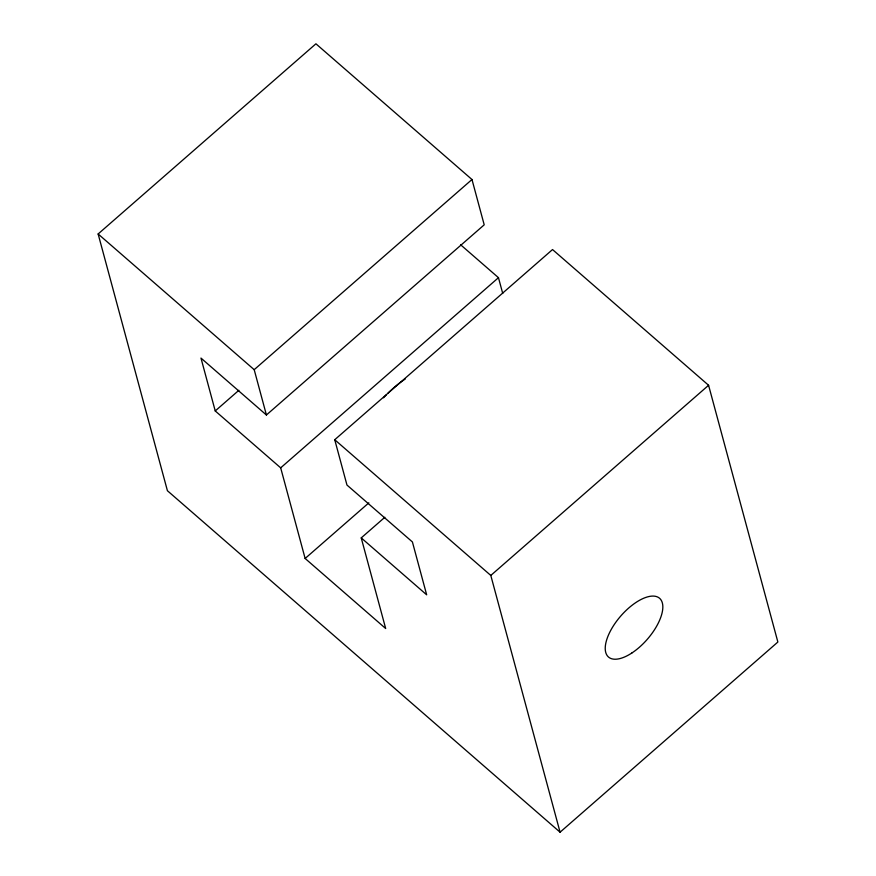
<?xml version="1.0" encoding="UTF-8"?>
<svg xmlns="http://www.w3.org/2000/svg" width="876" height="876" viewBox="0 0 876 876"><rect width="100%" height="100%" fill="white"/><g stroke="black" fill="none" stroke-linecap="round" stroke-linejoin="round"><path stroke-width="1.31" d="M361.23 537.897L426.667 594.815L412.41 541.948L346.962 485.041L334.741 439.73L552.526 249.561L708.585 385.276L777.866 642.031L560.071 832.2L167.415 490.724L98.134 233.969L315.929 43.8L471.978 179.514L484.209 224.825L266.413 414.994L200.976 358.076L215.233 410.943L280.681 467.85L305.133 558.472L385.681 628.519L361.23 537.897L384.86 517.267M266.413 414.994L254.193 369.683L471.978 179.514M215.233 410.943L238.863 390.313M280.681 467.85L498.466 277.681L460.634 244.787M305.133 558.472L368.829 502.857M560.071 832.2L490.801 575.444L708.585 385.276M98.134 233.969L254.193 369.683M334.741 439.73L490.801 575.444M498.466 277.681L502.725 293.449M383.524 397.792A59.886 27.145 -49 0 1 386.207 394.945M388.035 393.094A59.886 27.145 -49 0 1 405.205 379.056M631.826 653.025A38.927 17.651 -49 0 0 660.011 598.691A38.927 17.651 -49 0 0 610.265 631.257A38.927 17.651 -49 0 0 631.826 653.025"/></g></svg>
